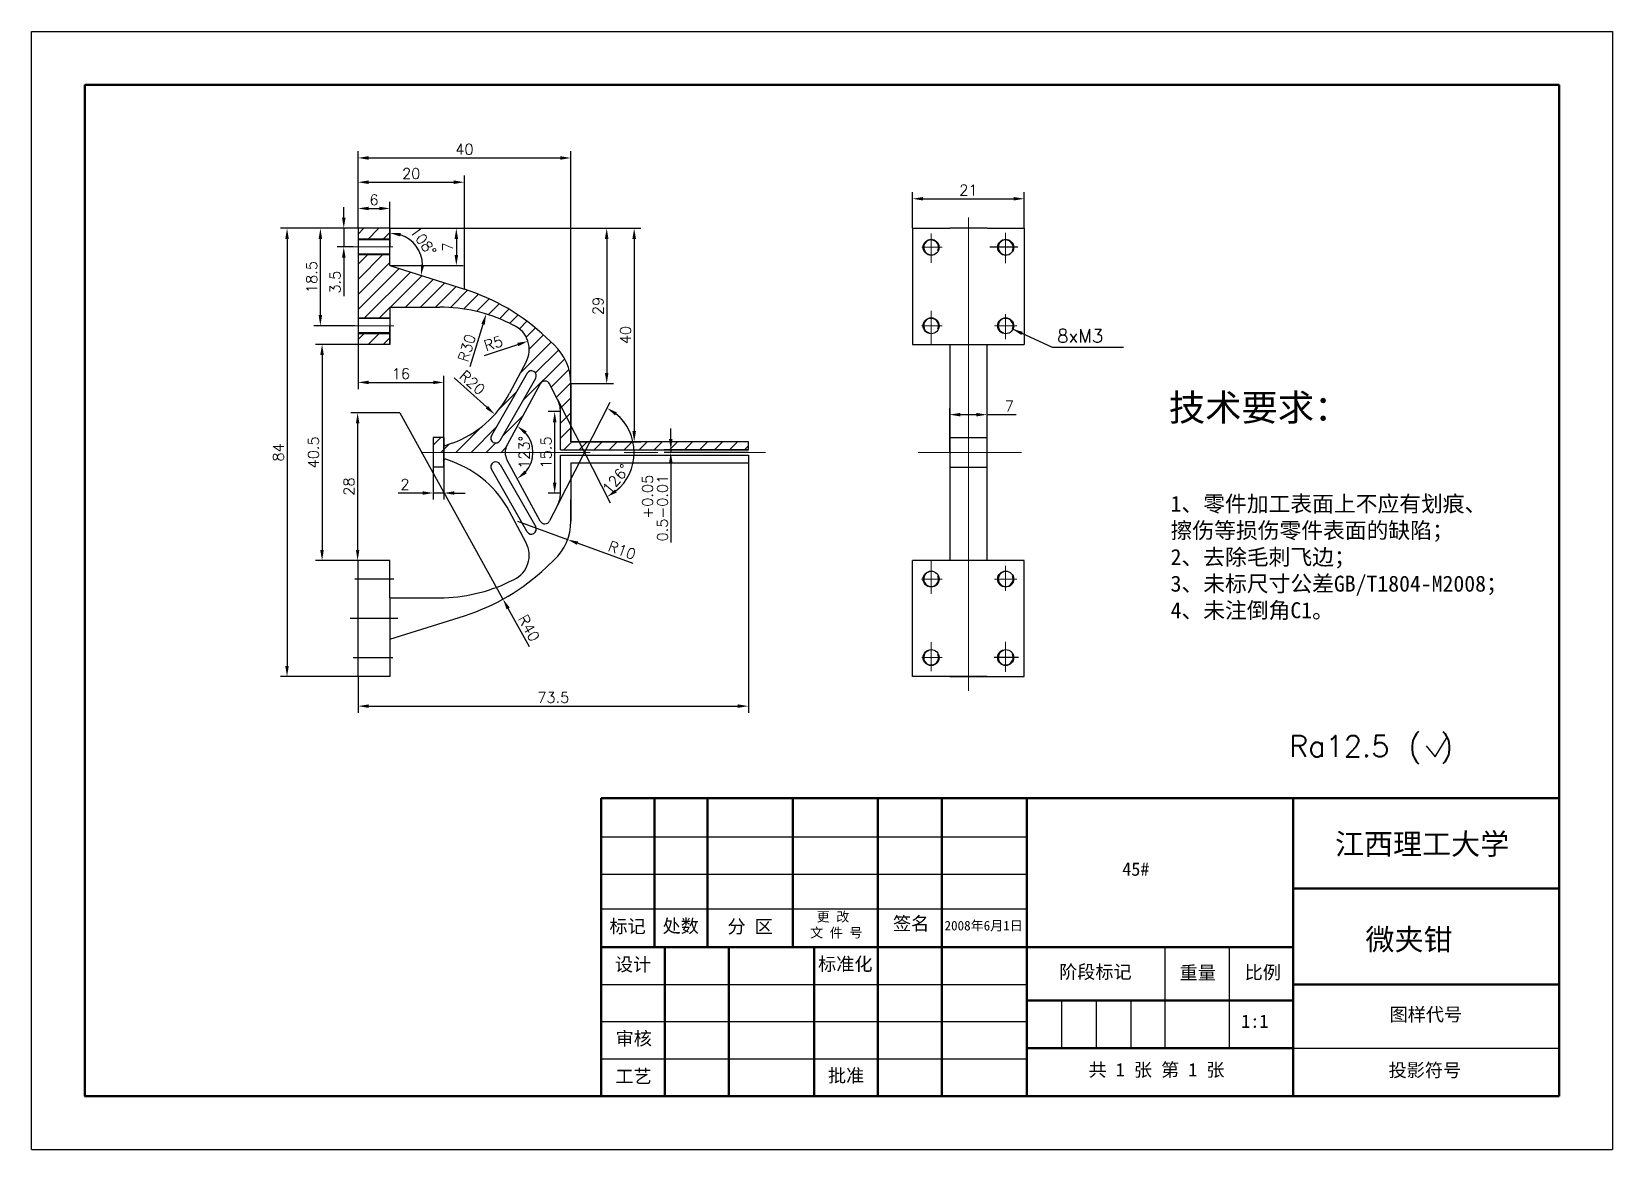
# Model space of a CAD drawing. Header units: millimetres. Extents: x -1505 to 6149, y -3153 to 848.
# Drawn here: x 5097.1 to 5394.1, y -1176.6 to -966.6 of the extents above; entities that cross this region are included whole.
import ezdxf

# ---------------------------------------------------------------- set-up
doc = ezdxf.new("R2010")
doc.units = ezdxf.units.MM
doc.linetypes.add('CENTER', pattern=[50.8, 31.75, -6.35, 6.35, -6.35])
doc.linetypes.add('CENTERX2', pattern=[101.6, 63.5, -12.7, 12.7, -12.7])
doc.layers.add('csx', color=7, linetype='Continuous', lineweight=50)
doc.styles.add('2.5', font='simfang.ttf')
doc.styles.get("Standard").update_dxf_attribs({"font": 'txt', "bigfont": 'gbcbig.shx'})
doc.dimstyles.new('ISO-25', dxfattribs={"dimtxt": 2, "dimasz": 2, "dimexe": 1.25, "dimexo": 0, "dimtad": 1, "dimdsep": 46, "dimtxsty": 'Standard', "dimcen": 2.5, "dimadec": 0, "dimazin": 0, "dimtfac": 1, "dimtmove": 0, "dimatfit": 3, "dimfxl": 1, "dimarcsym": 0})

# ---------------------------------------------------------------- blocks, each defined once
blk = doc.blocks.new('*D100')
at = {"color": 0, "lineweight": -2}
for p, q in [((5158.42, -1003.6), (5143.83, -1003.6)), ((5145.08, -1005.6), (5145.08, -1085.82)), ((5158.42, -1087.82), (5143.83, -1087.82))]:
    blk.add_line(p, q, dxfattribs=at)
at = {"color": 0}
for points in [[(5144.75, -1005.6), (5145.41, -1005.6), (5145.08, -1003.6)], [(5144.75, -1085.82), (5145.41, -1085.82), (5145.08, -1087.82)]]:
    blk.add_solid(points, dxfattribs=at)
at = {"layer": 'Defpoints', "color": 0}
for p in [(5158.42, -1003.6), (5145.08, -1087.82), (5158.42, -1087.82)]:
    blk.add_point(p, dxfattribs=at)
at = {"color": 0, "insert": (5143.45, -1045.71), "char_height": 2, "attachment_point": 5, "rotation": 90}
blk.add_mtext('84', dxfattribs=at)
blk = doc.blocks.new('*D101')
at = {"color": 0, "lineweight": -2}
for p, q in [((5158.42, -1025.41), (5150.41, -1025.41)), ((5151.66, -1027.41), (5151.66, -1064.01)), ((5158.42, -1066.01), (5150.41, -1066.01))]:
    blk.add_line(p, q, dxfattribs=at)
at = {"color": 0}
for points in [[(5151.32, -1027.41), (5151.99, -1027.41), (5151.66, -1025.41)], [(5151.32, -1064.01), (5151.99, -1064.01), (5151.66, -1066.01)]]:
    blk.add_solid(points, dxfattribs=at)
at = {"layer": 'Defpoints', "color": 0}
for p in [(5158.42, -1025.41), (5151.66, -1066.01), (5158.42, -1066.01)]:
    blk.add_point(p, dxfattribs=at)
at = {"color": 0, "insert": (5150.03, -1045.71), "char_height": 2, "attachment_point": 5, "rotation": 90}
blk.add_mtext('40.5', dxfattribs=at)
blk = doc.blocks.new('*D102')
at = {"color": 0, "lineweight": -2}
for p, q in [((5155.74, -1001.6), (5155.74, -999.6)), ((5158.42, -1003.6), (5154.49, -1003.6)), ((5155.74, -1003.6), (5155.74, -1007.1)), ((5157.48, -1007.1), (5154.49, -1007.1)), ((5155.74, -1009.1), (5155.74, -1016.35))]:
    blk.add_line(p, q, dxfattribs=at)
at = {"color": 0}
for points in [[(5155.41, -1001.6), (5156.07, -1001.6), (5155.74, -1003.6)], [(5155.41, -1009.1), (5156.07, -1009.1), (5155.74, -1007.1)]]:
    blk.add_solid(points, dxfattribs=at)
at = {"layer": 'Defpoints', "color": 0}
for p in [(5158.42, -1003.6), (5155.74, -1007.1), (5157.48, -1007.1)]:
    blk.add_point(p, dxfattribs=at)
at = {"color": 0, "insert": (5154.12, -1013.73), "char_height": 2, "attachment_point": 5, "rotation": 90}
blk.add_mtext('3.5', dxfattribs=at)
blk = doc.blocks.new('*D103')
at = {"color": 0, "lineweight": -2}
for p, q in [((5158.42, -1003.6), (5150.09, -1003.6)), ((5151.34, -1019.91), (5151.34, -1005.6)), ((5157.82, -1021.91), (5150.09, -1021.91))]:
    blk.add_line(p, q, dxfattribs=at)
at = {"color": 0}
for points in [[(5151.01, -1005.6), (5151.68, -1005.6), (5151.34, -1003.6)], [(5151.01, -1019.91), (5151.68, -1019.91), (5151.34, -1021.91)]]:
    blk.add_solid(points, dxfattribs=at)
at = {"layer": 'Defpoints', "color": 0}
for p in [(5151.34, -1003.6), (5158.42, -1003.6), (5157.82, -1021.91)]:
    blk.add_point(p, dxfattribs=at)
at = {"color": 0, "insert": (5149.72, -1012.76), "char_height": 2, "attachment_point": 5, "rotation": 90}
blk.add_mtext('18.5', dxfattribs=at)
blk = doc.blocks.new('*D104')
at = {"color": 0, "lineweight": -2}
blk.add_line((5179.5, -1029.54), (5181.91, -1021.62), dxfattribs=at)
at = {"color": 0}
blk.add_solid([(5181.59, -1021.53), (5182.23, -1021.72), (5182.49, -1019.71)], dxfattribs=at)
at = {"layer": 'Defpoints', "color": 0}
for p in [(5182.49, -1019.71), (5173.77, -1048.41)]:
    blk.add_point(p, dxfattribs=at)
at = {"color": 0, "insert": (5178.86, -1026.08), "char_height": 2, "attachment_point": 5, "rotation": 73.0969}
blk.add_mtext('R30', dxfattribs=at)
blk = doc.blocks.new('*D105')
at = {"color": 0, "lineweight": -2}
blk.add_line((5182.18, -1027.47), (5188.44, -1025.43), dxfattribs=at)
at = {"color": 0}
blk.add_solid([(5188.34, -1025.12), (5188.54, -1025.75), (5190.34, -1024.81)], dxfattribs=at)
at = {"layer": 'Defpoints', "color": 0}
for p in [(5185.59, -1026.36), (5190.34, -1024.81)]:
    blk.add_point(p, dxfattribs=at)
at = {"color": 0, "insert": (5183.86, -1025.22), "char_height": 2, "attachment_point": 5, "rotation": 18.0246}
blk.add_mtext('R5', dxfattribs=at)
blk = doc.blocks.new('*D106')
at = {"color": 0, "lineweight": -2}
blk.add_line((5176.47, -1031.72), (5182.62, -1037.22), dxfattribs=at)
at = {"color": 0}
blk.add_solid([(5182.84, -1036.97), (5182.4, -1037.47), (5184.11, -1038.56)], dxfattribs=at)
at = {"layer": 'Defpoints', "color": 0}
for p in [(5169.21, -1025.21), (5184.11, -1038.56)]:
    blk.add_point(p, dxfattribs=at)
at = {"color": 0, "insert": (5179.89, -1032.59), "char_height": 2, "attachment_point": 5, "rotation": 318.1546}
blk.add_mtext('R20', dxfattribs=at)
blk = doc.blocks.new('*D107')
at = {"color": 0, "lineweight": -2}
for p, q in [((5158.42, -1003.6), (5158.42, -998.62)), ((5160.42, -999.87), (5162.42, -999.87)), ((5164.42, -1003.6), (5164.42, -998.62))]:
    blk.add_line(p, q, dxfattribs=at)
at = {"color": 0}
for points in [[(5160.42, -999.54), (5160.42, -1000.2), (5158.42, -999.87)], [(5162.42, -999.54), (5162.42, -1000.2), (5164.42, -999.87)]]:
    blk.add_solid(points, dxfattribs=at)
at = {"layer": 'Defpoints', "color": 0}
for p in [(5164.42, -999.87), (5158.42, -1003.6), (5164.42, -1003.6)]:
    blk.add_point(p, dxfattribs=at)
at = {"color": 0, "insert": (5161.42, -998.25), "char_height": 2, "attachment_point": 5}
blk.add_mtext('6', dxfattribs=at)
blk = doc.blocks.new('*D108')
at = {"color": 0, "lineweight": -2}
for p, q in [((5158.42, -1003.6), (5158.42, -993.69)), ((5160.42, -994.94), (5176.39, -994.94)), ((5178.39, -1015.03), (5178.39, -993.69))]:
    blk.add_line(p, q, dxfattribs=at)
at = {"color": 0}
for points in [[(5160.42, -994.61), (5160.42, -995.28), (5158.42, -994.94)], [(5176.39, -994.61), (5176.39, -995.28), (5178.39, -994.94)]]:
    blk.add_solid(points, dxfattribs=at)
at = {"layer": 'Defpoints', "color": 0}
for p in [(5178.39, -994.94), (5158.42, -1003.6), (5178.39, -1015.03)]:
    blk.add_point(p, dxfattribs=at)
at = {"color": 0, "insert": (5168.41, -993.32), "char_height": 2, "attachment_point": 5}
blk.add_mtext('20', dxfattribs=at)
blk = doc.blocks.new('*D109')
at = {"color": 0, "lineweight": -2}
for p, q in [((5158.42, -1003.6), (5158.42, -989.13)), ((5160.42, -990.38), (5196.4, -990.38)), ((5198.4, -1043.71), (5198.4, -989.13))]:
    blk.add_line(p, q, dxfattribs=at)
at = {"color": 0}
for points in [[(5160.42, -990.05), (5160.42, -990.72), (5158.42, -990.38)], [(5196.4, -990.05), (5196.4, -990.72), (5198.4, -990.38)]]:
    blk.add_solid(points, dxfattribs=at)
at = {"layer": 'Defpoints', "color": 0}
for p in [(5198.4, -990.38), (5158.42, -1003.6), (5198.4, -1043.71)]:
    blk.add_point(p, dxfattribs=at)
at = {"color": 0, "insert": (5178.41, -988.76), "char_height": 2, "attachment_point": 5}
blk.add_mtext('40', dxfattribs=at)
blk = doc.blocks.new('*D110')
at = {"color": 0, "lineweight": -2}
for p, q in [((5231.77, -1047.71), (5231.77, -1094.62)), ((5158.42, -1087.82), (5158.42, -1094.62)), ((5160.42, -1093.37), (5229.77, -1093.37))]:
    blk.add_line(p, q, dxfattribs=at)
at = {"color": 0}
for points in [[(5160.42, -1093.04), (5160.42, -1093.7), (5158.42, -1093.37)], [(5229.77, -1093.04), (5229.77, -1093.7), (5231.77, -1093.37)]]:
    blk.add_solid(points, dxfattribs=at)
at = {"layer": 'Defpoints', "color": 0}
for p in [(5231.77, -1047.71), (5158.42, -1087.82), (5231.77, -1093.37)]:
    blk.add_point(p, dxfattribs=at)
at = {"color": 0, "insert": (5195.1, -1091.74), "char_height": 2, "attachment_point": 5}
blk.add_mtext('73.5', dxfattribs=at)
blk = doc.blocks.new('*D111')
at = {"color": 0, "lineweight": -2}
for p, q in [((5166.3, -1038.26), (5185.65, -1073.27)), ((5190.61, -1082.24), (5186.61, -1075.02))]:
    blk.add_line(p, q, dxfattribs=at)
at = {"color": 0}
blk.add_solid([(5186.91, -1074.85), (5186.32, -1075.18), (5185.65, -1073.27)], dxfattribs=at)
at = {"layer": 'Defpoints', "color": 0}
for p in [(5166.3, -1038.26), (5185.65, -1073.27)]:
    blk.add_point(p, dxfattribs=at)
at = {"color": 0, "insert": (5190.52, -1078.71), "char_height": 2, "attachment_point": 5, "rotation": 298.9301}
blk.add_mtext('R40', dxfattribs=at)
blk = doc.blocks.new('*D112')
at = {"color": 0, "lineweight": -2}
for p, q in [((5188.4, -1058.64), (5197.8, -1062.08)), ((5210.11, -1066.58), (5199.67, -1062.76))]:
    blk.add_line(p, q, dxfattribs=at)
at = {"color": 0}
blk.add_solid([(5199.79, -1062.45), (5199.56, -1063.08), (5197.8, -1062.08)], dxfattribs=at)
at = {"layer": 'Defpoints', "color": 0}
for p in [(5188.4, -1058.64), (5197.8, -1062.08)]:
    blk.add_point(p, dxfattribs=at)
at = {"color": 0, "insert": (5208.04, -1064.09), "char_height": 2, "attachment_point": 5, "rotation": 339.9177}
blk.add_mtext('R10', dxfattribs=at)
blk = doc.blocks.new('*D113')
at = {"color": 0, "lineweight": -2}
blk.add_arc((5164.42, -1010.6), 6.12, 1.2156, 71.1855, dxfattribs=at)
at = {"color": 0}
for points in [[(5166.34, -1005.14), (5166.45, -1004.48), (5164.42, -1004.48)], [(5170.87, -1010.52), (5170.21, -1010.43), (5170.25, -1012.45)]]:
    blk.add_solid(points, dxfattribs=at)
at = {"layer": 'Defpoints', "color": 0}
for p in [(5164.42, -1003.6), (5170.23, -1008.69), (5164.42, -1010.6), (5164.42, -1010.6), (5178.39, -1015.03)]:
    blk.add_point(p, dxfattribs=at)
at = {"color": 0, "insert": (5170.67, -1006.03), "char_height": 2, "attachment_point": 5, "rotation": 306.2006}
blk.add_mtext('108°', dxfattribs=at)
blk = doc.blocks.new('*D114')
at = {"color": 0, "lineweight": -2}
blk.add_arc((5185.66, -1045.71), 5.62, 318.92, 41.08, dxfattribs=at)
at = {"color": 0}
for points in [[(5189.69, -1042.27), (5190.11, -1041.75), (5188.34, -1040.76)], [(5190.11, -1049.66), (5189.69, -1049.14), (5188.34, -1050.65)]]:
    blk.add_solid(points, dxfattribs=at)
at = {"layer": 'Defpoints', "color": 0}
for p in [(5192.64, -1032.81), (5186.43, -1044.28), (5186.43, -1047.14), (5190.92, -1047.68), (5192.64, -1058.61)]:
    blk.add_point(p, dxfattribs=at)
at = {"color": 0, "insert": (5189.66, -1045.71), "char_height": 2, "attachment_point": 5, "rotation": 90}
blk.add_mtext('123°', dxfattribs=at)
blk = doc.blocks.new('*D115')
at = {"color": 0, "lineweight": -2}
for p, q in [((5164.42, -1003.6), (5178.14, -1003.6)), ((5176.89, -1005.6), (5176.89, -1008.6)), ((5164.42, -1010.6), (5178.14, -1010.6))]:
    blk.add_line(p, q, dxfattribs=at)
at = {"color": 0}
for points in [[(5176.55, -1005.6), (5177.22, -1005.6), (5176.89, -1003.6)], [(5176.55, -1008.6), (5177.22, -1008.6), (5176.89, -1010.6)]]:
    blk.add_solid(points, dxfattribs=at)
at = {"layer": 'Defpoints', "color": 0}
for p in [(5164.42, -1003.6), (5164.42, -1010.6), (5176.89, -1010.6)]:
    blk.add_point(p, dxfattribs=at)
at = {"color": 0, "insert": (5175.26, -1007.1), "char_height": 2, "attachment_point": 5, "rotation": 90}
blk.add_mtext('7', dxfattribs=at)
blk = doc.blocks.new('*D117')
at = {"color": 0, "lineweight": -2}
for p, q in [((5164.42, -1003.6), (5206.39, -1003.6)), ((5205.14, -1005.6), (5205.14, -1030.78)), ((5198.4, -1032.78), (5206.39, -1032.78))]:
    blk.add_line(p, q, dxfattribs=at)
at = {"color": 0}
for points in [[(5204.8, -1005.6), (5205.47, -1005.6), (5205.14, -1003.6)], [(5204.8, -1030.78), (5205.47, -1030.78), (5205.14, -1032.78)]]:
    blk.add_solid(points, dxfattribs=at)
at = {"layer": 'Defpoints', "color": 0}
for p in [(5164.42, -1003.6), (5198.4, -1032.78), (5205.14, -1032.78)]:
    blk.add_point(p, dxfattribs=at)
at = {"color": 0, "insert": (5203.51, -1018.19), "char_height": 2, "attachment_point": 5, "rotation": 90}
blk.add_mtext('29', dxfattribs=at)
blk = doc.blocks.new('*D98')
at = {"color": 0, "lineweight": -2}
for p, q in [((5164.42, -1003.6), (5211.55, -1003.6)), ((5210.3, -1005.6), (5210.3, -1041.71)), ((5198.4, -1043.71), (5211.55, -1043.71))]:
    blk.add_line(p, q, dxfattribs=at)
at = {"color": 0}
for points in [[(5209.97, -1005.6), (5210.64, -1005.6), (5210.3, -1003.6)], [(5209.97, -1041.71), (5210.64, -1041.71), (5210.3, -1043.71)]]:
    blk.add_solid(points, dxfattribs=at)
at = {"layer": 'Defpoints', "color": 0}
for p in [(5164.42, -1003.6), (5198.4, -1043.71), (5210.3, -1043.71)]:
    blk.add_point(p, dxfattribs=at)
at = {"color": 0, "insert": (5208.68, -1023.66), "char_height": 2, "attachment_point": 5, "rotation": 90}
blk.add_mtext('40', dxfattribs=at)
blk = doc.blocks.new('*D119')
at = {"color": 0, "lineweight": -2}
for p, q in [((5158.42, -1025.41), (5158.42, -1033.8)), ((5160.42, -1032.55), (5172.54, -1032.55)), ((5174.54, -1048.5), (5174.54, -1031.3))]:
    blk.add_line(p, q, dxfattribs=at)
at = {"color": 0}
for points in [[(5160.42, -1032.22), (5160.42, -1032.88), (5158.42, -1032.55)], [(5172.54, -1032.22), (5172.54, -1032.88), (5174.54, -1032.55)]]:
    blk.add_solid(points, dxfattribs=at)
at = {"layer": 'Defpoints', "color": 0}
for p in [(5158.42, -1025.41), (5174.54, -1032.55), (5174.54, -1048.5)]:
    blk.add_point(p, dxfattribs=at)
at = {"color": 0, "insert": (5166.48, -1030.93), "char_height": 2, "attachment_point": 5}
blk.add_mtext('16', dxfattribs=at)
blk = doc.blocks.new('*D120')
at = {"color": 0, "lineweight": -2}
for p, q in [((5195.9, -1035.77), (5205.76, -1055.16)), ((5195.9, -1055.65), (5205.76, -1036.26))]:
    blk.add_line(p, q, dxfattribs=at)
blk.add_arc((5200.96, -1045.71), 9.35, 309.2257, 50.7743, dxfattribs=at)
at = {"color": 0}
for points in [[(5206.69, -1038.74), (5207.05, -1038.19), (5205.2, -1037.37)], [(5207.05, -1053.23), (5206.69, -1052.67), (5205.2, -1054.05)]]:
    blk.add_solid(points, dxfattribs=at)
at = {"layer": 'Defpoints', "color": 0}
for p in [(5194.41, -1032.83), (5195.9, -1035.77), (5209.69, -1042.36), (5195.9, -1055.65), (5194.41, -1058.58)]:
    blk.add_point(p, dxfattribs=at)
at = {"color": 0, "insert": (5206.88, -1050.67), "char_height": 2, "attachment_point": 5, "rotation": 50.0633}
blk.add_mtext('126°', dxfattribs=at)
blk = doc.blocks.new('*D121')
at = {"color": 0, "lineweight": -2}
for p, q in [((5196.45, -1038.04), (5194.11, -1038.04)), ((5195.36, -1040.04), (5195.36, -1051.38)), ((5196.45, -1053.38), (5194.11, -1053.38))]:
    blk.add_line(p, q, dxfattribs=at)
at = {"color": 0}
for points in [[(5195.03, -1040.04), (5195.7, -1040.04), (5195.36, -1038.04)], [(5195.03, -1051.38), (5195.7, -1051.38), (5195.36, -1053.38)]]:
    blk.add_solid(points, dxfattribs=at)
at = {"layer": 'Defpoints', "color": 0}
for p in [(5196.45, -1038.04), (5195.36, -1053.38), (5196.45, -1053.38)]:
    blk.add_point(p, dxfattribs=at)
at = {"color": 0, "insert": (5193.74, -1045.71), "char_height": 2, "attachment_point": 5, "rotation": 90}
blk.add_mtext('15.5', dxfattribs=at)
blk = doc.blocks.new('*D99')
at = {"color": 0, "lineweight": -2}
for p, q in [((5166.3, -1038.26), (5157.09, -1038.26)), ((5158.34, -1040.26), (5158.34, -1064.01)), ((5158.42, -1066.01), (5157.09, -1066.01))]:
    blk.add_line(p, q, dxfattribs=at)
at = {"color": 0}
for points in [[(5158.01, -1040.26), (5158.67, -1040.26), (5158.34, -1038.26)], [(5158.01, -1064.01), (5158.67, -1064.01), (5158.34, -1066.01)]]:
    blk.add_solid(points, dxfattribs=at)
at = {"layer": 'Defpoints', "color": 0}
for p in [(5166.3, -1038.26), (5158.34, -1066.01), (5158.42, -1066.01)]:
    blk.add_point(p, dxfattribs=at)
at = {"color": 0, "insert": (5156.72, -1052.13), "char_height": 2, "attachment_point": 5, "rotation": 90}
blk.add_mtext('28', dxfattribs=at)
blk = doc.blocks.new('*D122')
at = {"color": 0, "lineweight": -2}
for p, q in [((5262.59, -1003.6), (5262.59, -996.8)), ((5283.59, -1003.6), (5283.59, -996.8)), ((5264.59, -998.05), (5281.59, -998.05))]:
    blk.add_line(p, q, dxfattribs=at)
at = {"color": 0}
for points in [[(5264.59, -997.72), (5264.59, -998.38), (5262.59, -998.05)], [(5281.59, -997.72), (5281.59, -998.38), (5283.59, -998.05)]]:
    blk.add_solid(points, dxfattribs=at)
at = {"layer": 'Defpoints', "color": 0}
for p in [(5283.59, -998.05), (5262.59, -1003.6), (5283.59, -1003.6)]:
    blk.add_point(p, dxfattribs=at)
at = {"color": 0, "insert": (5273.09, -996.42), "char_height": 2, "attachment_point": 5}
blk.add_mtext('21', dxfattribs=at)
blk = doc.blocks.new('*D123')
at = {"color": 0, "lineweight": -2}
for p, q in [((5269.59, -1045.71), (5269.59, -1037.36)), ((5271.59, -1038.61), (5274.59, -1038.61)), ((5276.59, -1045.71), (5276.59, -1037.36)), ((5276.59, -1038.61), (5282.06, -1038.61))]:
    blk.add_line(p, q, dxfattribs=at)
at = {"color": 0}
for points in [[(5271.59, -1038.28), (5271.59, -1038.95), (5269.59, -1038.61)], [(5274.59, -1038.28), (5274.59, -1038.95), (5276.59, -1038.61)]]:
    blk.add_solid(points, dxfattribs=at)
at = {"layer": 'Defpoints', "color": 0}
for p in [(5276.59, -1038.61), (5269.59, -1045.71), (5276.59, -1045.71)]:
    blk.add_point(p, dxfattribs=at)
at = {"color": 0, "insert": (5280.77, -1036.99), "char_height": 2, "attachment_point": 5}
blk.add_mtext('7', dxfattribs=at)
blk = doc.blocks.new('*D257')
at = {"color": 0, "lineweight": -2}
for p, q in [((5172.54, -1042.91), (5172.54, -1054.58)), ((5174.54, -1042.91), (5174.54, -1054.58)), ((5170.54, -1053.33), (5165.95, -1053.33)), ((5174.54, -1053.33), (5172.54, -1053.33)), ((5176.54, -1053.33), (5178.54, -1053.33))]:
    blk.add_line(p, q, dxfattribs=at)
at = {"color": 0}
for points in [[(5170.54, -1053), (5170.54, -1053.67), (5172.54, -1053.33)], [(5176.54, -1053), (5176.54, -1053.67), (5174.54, -1053.33)]]:
    blk.add_solid(points, dxfattribs=at)
at = {"layer": 'Defpoints', "color": 0}
for p in [(5172.54, -1042.91), (5174.54, -1042.91), (5172.54, -1053.33)]:
    blk.add_point(p, dxfattribs=at)
at = {"color": 0, "insert": (5167.24, -1051.71), "char_height": 2, "attachment_point": 5}
blk.add_mtext('2', dxfattribs=at)
blk = doc.blocks.new('*D258')
at = {"color": 0, "lineweight": -2}
for p, q in [((5217.18, -1043.21), (5217.18, -1041.21)), ((5231.77, -1045.21), (5215.93, -1045.21)), ((5217.18, -1045.21), (5217.18, -1045.71)), ((5231.77, -1045.71), (5215.93, -1045.71)), ((5217.18, -1047.71), (5217.18, -1062.63))]:
    blk.add_line(p, q, dxfattribs=at)
at = {"color": 0}
for points in [[(5216.84, -1043.21), (5217.51, -1043.21), (5217.18, -1045.21)], [(5216.84, -1047.71), (5217.51, -1047.71), (5217.18, -1045.71)]]:
    blk.add_solid(points, dxfattribs=at)
at = {"layer": 'Defpoints', "color": 0}
for p in [(5231.77, -1045.21), (5217.18, -1045.71), (5231.77, -1045.71)]:
    blk.add_point(p, dxfattribs=at)
at = {"color": 0, "insert": (5214.22, -1056.17), "char_height": 2, "attachment_point": 5, "rotation": 90, "bg_fill": 3, "box_fill_scale": 1.1, "bg_fill_color": 256, "bg_fill_true_color": 13158600, "bg_fill_transparency": 7136448}
blk.add_mtext('0.5\\S+0.05^ -0.01;', dxfattribs=at)

msp = doc.modelspace()

# ---------------------------------------------------------------- hatches: boundary and pattern name
h = msp.add_hatch()
h.set_pattern_fill('_USER', color=256, scale=2, angle=45, style=0, pattern_type=0)
h.set_pattern_definition([(45, (3985.3822, -1841.1606), (-1.4142136, 1.4142136), [])])
h.paths.add_polyline_path([(5164.422, -1010.603), (5164.422, -1008.603), (5158.422, -1008.603), (5158.422, -1020.412), (5164.422, -1020.412), (5164.422, -1018.412), (5173.768, -1018.412, -0.1137726), (5186.902, -1021.44), (5187.777, -1021.867, -0.4246014), (5190.003, -1028.708), (5186.872, -1034.6, -0.1845846), (5176.11, -1043.987), (5174.94, -1044.417, -0.5215628), (5174.536, -1044.136), (5174.536, -1042.915), (5172.536, -1042.915), (5172.536, -1045.709), (5186.069, -1045.709, -0.124708), (5186.431, -1044.281), (5192.642, -1032.811, -0.6045346), (5194.412, -1032.834), (5195.905, -1035.77, -0.1181285), (5196.448, -1038.036), (5196.448, -1045.209), (5231.773, -1045.209), (5231.773, -1043.709), (5198.404, -1043.709), (5198.404, -1036.838), (5198.404, -1032.777, 0.2061935), (5195.274, -1025.511), (5193.78, -1024.097, 0.1130436), (5178.392, -1015.034)])
h.paths.add_polyline_path([(5191.797, -1031.751), (5185.102, -1043.466, -1), (5183.477, -1042.537), (5190.171, -1030.822, -1)], flags=16)
h.paths.add_polyline_path([(5164.422, -1008.603), (5164.422, -1008.443), (5158.422, -1008.443), (5158.422, -1008.603)])
h.paths.add_polyline_path([(5164.422, -1005.603), (5164.422, -1003.603), (5158.422, -1003.603), (5158.422, -1005.603)])
h.paths.add_polyline_path([(5158.422, -1005.603), (5158.422, -1005.762), (5164.422, -1005.762), (5164.422, -1005.603)])
h.paths.add_polyline_path([(5164.422, -1020.572), (5164.422, -1020.412), (5158.422, -1020.412), (5158.422, -1020.572)], flags=17)
h.paths.add_polyline_path([(5158.422, -1023.253), (5158.422, -1023.412), (5164.422, -1023.412), (5164.422, -1023.253)], flags=17)
h.paths.add_polyline_path([(5158.422, -1023.412), (5158.422, -1025.412), (5164.422, -1025.412), (5164.422, -1023.412)], flags=17)

# ---------------------------------------------------------------- linework, layer by layer
for p, q in [((5097.089, -1176.647), (5097.089, -966.647)), ((5097.089, -966.647), (5394.089, -966.647)), ((5394.089, -966.647), (5394.089, -1176.647)), ((5164.422, -1003.603), (5164.422, -1007.103)), ((5282.398, -1007.173), (5277.091, -1007.173)), ((5198.404, -1047.709), (5198.404, -1058.642)), ((5282.483, -1084.246), (5277.96, -1084.246)), ((5359.116, -1100.826), (5360.783, -1102.874)), ((5360.783, -1102.874), (5363.047, -1099.204)), ((5204.089, -1117.908), (5284.089, -1117.908)), ((5204.089, -1124.929), (5284.089, -1124.929)), ((5204.089, -1131.482), (5284.089, -1131.482)), ((5310.089, -1157.647), (5310.089, -1138.647)), ((5322.089, -1138.647), (5322.089, -1157.647)), ((5204.089, -1145.647), (5284.089, -1145.647)), ((5290.589, -1148.647), (5290.589, -1157.647)), ((5297.089, -1148.647), (5297.089, -1157.647)), ((5303.589, -1148.647), (5303.589, -1157.647)), ((5204.089, -1152.647), (5284.089, -1152.647)), ((5334.089, -1157.647), (5384.089, -1157.647)), ((5204.089, -1159.647), (5284.089, -1159.647)), ((5097.089, -1176.647), (5394.089, -1176.647))]:
    msp.add_line(p, q)
at = {"lineweight": 30}
for p, q in [((5164.422, -1003.603), (5158.422, -1003.603)), ((5158.422, -1003.603), (5158.422, -1025.412)), ((5164.422, -1010.603), (5164.422, -1003.603)), ((5262.595, -1003.603), (5269.595, -1003.603)), ((5262.595, -1003.603), (5262.595, -1025.412)), ((5276.595, -1003.603), (5269.595, -1003.603)), ((5276.595, -1003.603), (5283.595, -1003.603)), ((5283.595, -1003.603), (5283.595, -1025.412)), ((5164.422, -1005.762), (5158.422, -1005.762)), ((5164.422, -1008.443), (5158.422, -1008.443)), ((5164.422, -1010.603), (5178.392, -1015.034)), ((5164.422, -1018.412), (5173.768, -1018.412)), ((5164.422, -1018.412), (5164.422, -1025.412)), ((5164.422, -1020.572), (5158.422, -1020.572)), ((5186.902, -1021.44), (5187.777, -1021.867)), ((5164.422, -1023.253), (5158.422, -1023.253)), ((5164.422, -1025.412), (5164.422, -1021.912)), ((5193.78, -1024.097), (5195.274, -1025.511)), ((5164.422, -1025.412), (5158.422, -1025.412)), ((5262.595, -1025.412), (5283.595, -1025.412)), ((5269.595, -1025.412), (5269.595, -1066.006)), ((5276.595, -1066.006), (5276.595, -1025.412)), ((5190.003, -1028.708), (5186.872, -1034.6)), ((5190.171, -1030.822), (5183.477, -1042.537)), ((5185.102, -1043.466), (5191.797, -1031.751)), ((5192.642, -1032.811), (5186.431, -1044.281)), ((5195.905, -1035.77), (5194.412, -1032.834)), ((5198.404, -1032.777), (5198.404, -1036.838)), ((5196.448, -1045.209), (5196.448, -1038.036)), ((5198.404, -1036.838), (5198.404, -1043.709)), ((5174.536, -1042.915), (5172.536, -1042.915)), ((5172.536, -1042.915), (5172.536, -1048.504)), ((5174.536, -1044.136), (5174.536, -1042.915)), ((5176.11, -1043.987), (5174.94, -1044.417)), ((5231.773, -1043.709), (5198.404, -1043.709)), ((5231.773, -1045.209), (5231.773, -1043.709)), ((5269.595, -1042.915), (5276.595, -1042.915)), ((5174.536, -1047.283), (5174.536, -1048.504)), ((5176.11, -1047.431), (5174.94, -1047.001)), ((5185.102, -1047.953), (5191.797, -1059.668)), ((5192.642, -1058.607), (5186.431, -1047.138)), ((5196.448, -1053.383), (5196.448, -1046.209)), ((5198.404, -1047.709), (5198.404, -1054.581)), ((5231.773, -1047.709), (5198.404, -1047.709)), ((5231.773, -1046.209), (5231.773, -1047.709)), ((5174.536, -1048.504), (5172.536, -1048.504)), ((5190.171, -1060.597), (5183.477, -1048.881)), ((5269.595, -1048.504), (5276.595, -1048.504)), ((5190.003, -1062.71), (5186.872, -1056.818)), ((5195.905, -1055.649), (5194.412, -1058.584)), ((5198.404, -1058.642), (5198.404, -1054.581)), ((5164.422, -1066.006), (5158.422, -1066.006)), ((5158.422, -1087.816), (5158.422, -1066.006)), ((5164.422, -1073.006), (5164.422, -1066.006)), ((5193.78, -1067.321), (5195.274, -1065.908)), ((5262.595, -1087.816), (5262.595, -1066.006)), ((5283.595, -1066.006), (5262.595, -1066.006)), ((5283.595, -1087.816), (5283.595, -1066.006)), ((5186.902, -1069.978), (5187.777, -1069.552)), ((5164.422, -1073.006), (5173.768, -1073.006)), ((5164.422, -1073.006), (5164.422, -1080.816)), ((5164.422, -1080.816), (5178.392, -1076.385)), ((5164.422, -1080.816), (5164.422, -1087.816)), ((5164.422, -1087.816), (5158.422, -1087.816)), ((5269.595, -1087.816), (5262.595, -1087.816)), ((5269.595, -1087.816), (5276.595, -1087.816)), ((5276.595, -1087.816), (5269.595, -1087.816)), ((5276.595, -1087.816), (5283.595, -1087.816))]:
    msp.add_line(p, q, dxfattribs=at)
at = {"lineweight": 5}
for p, q in [((5273.095, -1001.567), (5273.095, -1090.47)), ((5164.422, -1005.603), (5158.422, -1005.603)), ((5266.095, -1004.604), (5266.095, -1010.086)), ((5280.095, -1004.465), (5280.095, -1010.121)), ((5164.422, -1008.603), (5158.422, -1008.603)), ((5264.342, -1007.173), (5268.152, -1007.173)), ((5164.422, -1020.412), (5158.422, -1020.412)), ((5266.095, -1019.12), (5266.095, -1025.412)), ((5280.095, -1019.72), (5280.095, -1024.434)), ((5164.422, -1023.412), (5158.422, -1023.412)), ((5264.274, -1021.912), (5268.155, -1021.912)), ((5277.977, -1021.912), (5282.183, -1021.912)), ((5263.648, -1045.709), (5283.081, -1045.709)), ((5266.095, -1072.299), (5266.095, -1066.006)), ((5280.095, -1071.698), (5280.095, -1066.985)), ((5264.274, -1069.506), (5268.155, -1069.506)), ((5277.977, -1069.506), (5282.183, -1069.506)), ((5266.095, -1086.815), (5266.095, -1081.333)), ((5280.095, -1086.954), (5280.095, -1081.298)), ((5264.342, -1084.246), (5268.152, -1084.246))]:
    msp.add_line(p, q, dxfattribs=at)
at = {"linetype": 'CENTER', "lineweight": 9}
for p, q in [((5164.972, -1007.103), (5157.48, -1007.103)), ((5165.147, -1021.912), (5157.818, -1021.912))]:
    msp.add_line(p, q, dxfattribs=at)
at = {"linetype": 'CENTERX2', "lineweight": 30}
for p, q in [((5196.448, -1045.209), (5231.773, -1045.209)), ((5196.448, -1046.209), (5231.773, -1046.209))]:
    msp.add_line(p, q, dxfattribs=at)
at = {"linetype": 'CENTER', "lineweight": 5}
msp.add_line((5170.303, -1045.709), (5234.959, -1045.709), dxfattribs=at)
at = {"linetype": 'CENTER'}
for p, q in [((5165.147, -1069.506), (5157.818, -1069.506)), ((5165.919, -1076.911), (5156.941, -1076.911)), ((5164.972, -1084.316), (5157.48, -1084.316))]:
    msp.add_line(p, q, dxfattribs=at)
at = {"lineweight": 30}
for centre in [(5266.095, -1007.173), (5280.095, -1007.173), (5266.095, -1021.912), (5280.095, -1021.912), (5266.095, -1069.506), (5280.095, -1069.506), (5266.095, -1084.246), (5280.095, -1084.246)]:
    msp.add_circle(centre, 1.5, dxfattribs=at)
for centre, radius, start, end in [((5266.095, -1007.173), 1.4, 334.47802, 253.37957), ((5280.095, -1007.173), 1.4, 334.47802, 253.37957), ((5166.298, -1053.162), 40, 46.60294, 72.40111), ((5173.768, -1048.412), 30, 64.03687, 90), ((5266.095, -1021.912), 1.4, 334.47802, 253.37957), ((5280.095, -1021.912), 1.4, 334.47802, 253.37957), ((5185.588, -1026.362), 5, 332.01229, 64.03687), ((5188.404, -1032.777), 10, 0, 46.60294), ((5190.984, -1031.286), 0.936, 330.25428, 150.25428), ((5193.521, -1033.288), 1, 26.94818, 151.56583), ((5169.211, -1025.215), 20, 290.17948, 332.01229), ((5191.448, -1038.036), 5, 0, 26.94818), ((5174.836, -1044.136), 0.3, 180, 290.17948), ((5184.289, -1043.002), 0.936, 150.25428, 330.25428), ((5189.069, -1045.709), 3, 151.56583, 208.43417), ((5174.836, -1047.283), 0.3, 69.82052, 180), ((5169.211, -1066.204), 20, 27.98771, 69.82052), ((5184.289, -1048.417), 0.936, 29.74572, 209.74572), ((5191.448, -1053.383), 5, 333.05182, 0), ((5190.984, -1060.132), 0.936, 209.74572, 29.74572), ((5193.521, -1058.131), 1, 208.43417, 333.05182), ((5188.404, -1058.642), 10, 313.39706, 0), ((5185.588, -1065.057), 5, 295.96313, 27.98771), ((5166.298, -1038.257), 40, 287.59889, 313.39706), ((5266.095, -1069.506), 1.4, 106.62043, 25.52198), ((5280.095, -1069.506), 1.4, 106.62043, 25.52198), ((5173.768, -1043.006), 30, 270, 295.96313), ((5266.095, -1084.246), 1.4, 106.62043, 25.52198), ((5280.095, -1084.246), 1.4, 106.62043, 25.52198)]:
    msp.add_arc(centre, radius, start, end, dxfattribs=at)
at = {"layer": 'csx'}
for p, q in [((5107.089, -976.647), (5384.089, -976.647)), ((5107.089, -1166.647), (5107.089, -976.647)), ((5384.089, -976.647), (5384.089, -1166.647)), ((5204.089, -1110.647), (5384.089, -1110.647)), ((5204.089, -1166.647), (5204.089, -1110.647)), ((5214.089, -1110.647), (5214.089, -1138.647)), ((5224.089, -1110.647), (5224.089, -1138.647)), ((5240.089, -1110.647), (5240.089, -1138.647)), ((5256.089, -1110.647), (5256.089, -1138.647)), ((5268.089, -1110.647), (5268.089, -1138.647)), ((5284.089, -1110.647), (5284.089, -1166.647)), ((5334.089, -1110.647), (5334.089, -1166.647)), ((5384.089, -1127.647), (5334.089, -1127.647)), ((5204.089, -1138.647), (5334.089, -1138.647)), ((5216.089, -1138.647), (5216.089, -1166.647)), ((5228.089, -1138.647), (5228.089, -1166.647)), ((5244.089, -1138.647), (5244.089, -1166.647)), ((5256.089, -1138.647), (5256.089, -1166.647)), ((5268.089, -1138.647), (5268.089, -1166.647)), ((5384.089, -1145.647), (5334.089, -1145.647)), ((5334.089, -1148.647), (5284.089, -1148.647)), ((5334.089, -1157.647), (5284.089, -1157.647)), ((5384.089, -1166.647), (5107.043, -1166.647))]:
    msp.add_line(p, q, dxfattribs=at)

# ---------------------------------------------------------------- texts
at = {"attachment_point": 1}
for s, insert, char_height, width in [('8xM3', (5289.764, -1022.575), 2.5, 11.2635), ('Ra12.5 ( )', (5333.342, -1098.899), 4, 35.71604)]:
    msp.add_mtext(s, dxfattribs=dict(at, insert=insert, char_height=char_height, width=width))
at = {"attachment_point": 1, "style": '2.5'}
for s, width, heights, insert, char_height in [('技术要求：', 93.82496, [0], (5310.76, -1034.776), 5), ('1、零件加工表面上不应有划痕、\\P擦伤等损伤零件表面的缺陷；\\P2、去除毛刺飞边；\\P3、未标尺寸公差GB/T1804-M2008；\\P4、未注倒角C1。', 163.22878, [156.459], (5311.085, -1053.856), 3), ('江西理工大学', 50, [0], (5341.97, -1117.273), 4), ('\\pi17.91;45#', 50, [0], (5284.089, -1122.737), 2.5), ('\\pi1.5643;标记', 10, [0], (5204.089, -1133.487), 2.5), ('\\pi1.5857;处数', 10, [0], (5214.045, -1133.429), 2.5), ('\\pi3.75;分 区', 16, [0], (5224.089, -1133.525), 2.5), (' 更 改        文 件 号', 16, [0], (5243.367, -1132.036), 1.8), ('\\pi2.8143;签名', 12, [0], (5256.108, -1132.952), 2.5), ('\\pi2.746;2008年6月1日', 20.65316, [9.376], (5265.868, -1133.712), 1.8), ('     微夹钳', 50, [0], (5334.089, -1135.221), 4), ('\\pi2.5857;设计', 12, [0], (5204.089, -1140.645), 2.5), ('\\pi0.76429;标准化', 12, [0], (5244.089, -1140.579), 2.5), ('\\pi6.0429;阶段标记', 26, [0], (5284.089, -1142.045), 2.5), ('\\pi2.6857;重量', 12, [0], (5310.089, -1142.207), 2.5), ('\\pi2.9;比例', 12, [0], (5322.089, -1142.142), 2.5), ('\\pi1.564;1:1', 10, [0], (5322.806, -1151.313), 2.5), ('\\pi18.136;图样代号', 50, [0], (5334.089, -1150.043), 2.5), ('\\pi2.7214;审核', 12, [0], (5204.089, -1154.563), 2.5), ('\\pi2.5786;批准', 12, [0], (5244.125, -1161.52), 2.5), ('\\pi11.579;共 1 张 第 1 张', 50, [0], (5284.089, -1160.439), 2.5), ('\\pi17.95;投影符号', 50, [0], (5334.089, -1160.512), 2.5), ('\\pi2.6786;工艺', 12, [0], (5204.089, -1161.674), 2.5)]:
    msp.add_mtext_dynamic_manual_height_columns(s, width=width, gutter_width=12.5, heights=heights, dxfattribs=dict(at, insert=insert, char_height=char_height))

# ---------------------------------------------------------------- dimensions: what is measured, and where the dimension line sits
for base, p1, p2, text, picture, middle in [((5198.404, -990.384), (5158.422, -1003.603), (5198.404, -1043.709), '40', '*D109', (5178.413, -988.759)), ((5178.392, -994.945), (5158.422, -1003.603), (5178.392, -1015.034), '20', '*D108', (5168.407, -993.32)), ((5174.536, -1032.551), (5158.422, -1025.412), (5174.536, -1048.504), '16', '*D119', (5166.479, -1030.926)), ((5231.773, -1093.369), (5158.422, -1087.816), (5231.773, -1047.709), '73.5', '*D110', (5195.097, -1091.744))]:
    dim = msp.add_linear_dim(base=base, p1=p1, p2=p2, text=text, dimstyle='ISO-25')
    dim.commit()
    dim.dimension.update_dxf_attribs({"geometry": picture, "text_midpoint": middle})
for base, p1, p2, picture, middle in [((5164.422, -999.871), (5158.422, -1003.603), (5164.422, -1003.603), '*D107', (5161.422, -998.246)), ((5283.595, -998.049), (5262.595, -1003.603), (5283.595, -1003.603), '*D122', (5273.095, -996.424)), ((5172.536, -1053.333), (5174.536, -1042.915), (5172.536, -1042.915), '*D257', (5167.245, -1051.708))]:
    dim = msp.add_linear_dim(base=base, p1=p1, p2=p2, dimstyle='ISO-25')
    dim.commit()
    dim.dimension.update_dxf_attribs({"geometry": picture, "text_midpoint": middle})
for base, p1, p2, picture, middle in [((5155.741, -1007.103), (5158.422, -1003.603), (5157.48, -1007.103), '*D102', (5154.116, -1013.728)), ((5176.885, -1010.603), (5164.422, -1003.603), (5164.422, -1010.603), '*D115', (5175.26, -1007.103))]:
    dim = msp.add_linear_dim(base=base, p1=p1, p2=p2, angle=90, dimstyle='ISO-25')
    dim.commit()
    dim.dimension.update_dxf_attribs({"geometry": picture, "text_midpoint": middle})
for base, p1, p2, text, picture, middle in [((5145.08, -1087.816), (5158.422, -1003.603), (5158.422, -1087.816), '84', '*D100', (5143.455, -1045.709)), ((5151.344, -1003.603), (5157.818, -1021.912), (5158.422, -1003.603), '18.5', '*D103', (5149.719, -1012.758)), ((5205.136, -1032.777), (5164.422, -1003.603), (5198.404, -1032.777), '29', '*D117', (5203.511, -1018.19)), ((5210.303, -1043.709), (5164.422, -1003.603), (5198.404, -1043.709), '40', '*D98', (5208.678, -1023.656)), ((5151.655, -1066.006), (5158.422, -1025.412), (5158.422, -1066.006), '40.5', '*D101', (5150.03, -1045.709)), ((5158.341, -1066.006), (5166.298, -1038.257), (5158.422, -1066.006), '28', '*D99', (5156.716, -1052.131)), ((5195.364, -1053.383), (5196.448, -1038.036), (5196.448, -1053.383), '15.5', '*D121', (5193.739, -1045.709))]:
    dim = msp.add_linear_dim(base=base, p1=p1, p2=p2, angle=90, text=text, dimstyle='ISO-25')
    dim.commit()
    dim.dimension.update_dxf_attribs({"geometry": picture, "text_midpoint": middle})
dim = msp.add_angular_dim_2l(base=(5170.232, -1008.685), line1=((5164.422, -1010.603), (5178.392, -1015.034)), line2=((5164.422, -1010.603), (5164.422, -1003.603)), dimstyle='ISO-25')
dim.commit()
dim.dimension.update_dxf_attribs({"geometry": '*D113', "text_midpoint": (5170.67, -1006.03)})
for center, mpoint, picture, middle in [((5173.768, -1048.412), (5182.491, -1019.709), '*D104', (5180.41, -1026.555)), ((5185.588, -1026.362), (5190.343, -1024.815), '*D105', (5184.36, -1026.762)), ((5169.211, -1025.215), (5184.11, -1038.557), '*D106', (5178.802, -1033.804)), ((5188.404, -1058.642), (5197.796, -1062.075), '*D112', (5207.484, -1065.617))]:
    dim = msp.add_radius_dim(center=center, mpoint=mpoint, dimstyle='ISO-25')
    dim.commit()
    dim.dimension.update_dxf_attribs({"geometry": picture, "text_midpoint": middle, "dimtype": 164})
for base, line1, line2, picture, middle in [((5190.925, -1047.681), ((5192.642, -1058.607), (5186.431, -1047.138)), ((5192.642, -1032.811), (5186.431, -1044.281)), '*D114', (5191.281, -1045.709)), ((5209.687, -1042.355), ((5195.905, -1055.649), (5194.412, -1058.584)), ((5195.905, -1035.77), (5194.412, -1032.834)), '*D120', (5208.128, -1051.712))]:
    dim = msp.add_angular_dim_2l(base=base, line1=line1, line2=line2, dimstyle='ISO-25')
    dim.commit()
    dim.dimension.update_dxf_attribs({"geometry": picture, "text_midpoint": middle, "dimtype": 162})
dim = msp.add_linear_dim(base=(5276.595, -1038.614), p1=(5269.595, -1045.709), p2=(5276.595, -1045.709), dimstyle='ISO-25')
dim.commit()
dim.dimension.update_dxf_attribs({"geometry": '*D123', "text_midpoint": (5280.766, -1038.614), "dimtype": 160})
dim = msp.add_radius_dim(center=(5166.298, -1038.257), mpoint=(5185.647, -1073.265), dimstyle='ISO-25')
dim.commit()
dim.dimension.update_dxf_attribs({"geometry": '*D111', "text_midpoint": (5190.516, -1078.715)})

# ---------------------------------------------------------------- leaders
msp.add_leader([(5281.358, -1022.516), (5288.848, -1025.948), (5302.249, -1025.948)], dimstyle='ISO-25', override={"dimgap": 0.625, "dimtad": 0})

# ---------------------------------------------------------------- next in the draw order: dimensions: what is measured, and where the dimension line sits
dim = msp.add_linear_dim(base=(5217.175, -1045.709), p1=(5231.773, -1045.209), p2=(5231.773, -1045.709), angle=90, dimstyle='ISO-25', override={"dimgap": 0.625, "dimtol": 1, "dimlim": 0, "dimtp": 0.05, "dimtm": 0.01, "dimtfill": 1})
dim.commit()
dim.dimension.update_dxf_attribs({"geometry": '*D258', "text_midpoint": (5214.217, -1056.168)})

doc.saveas('drawing.dxf')
